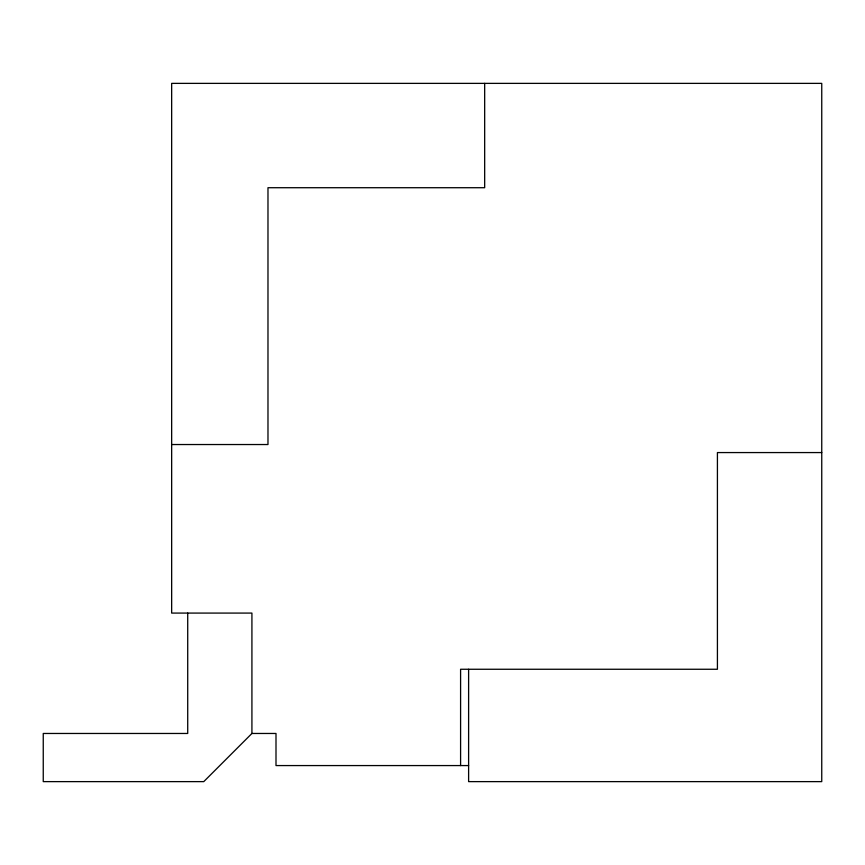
<?xml version="1.0" encoding="UTF-8"?>
<svg xmlns="http://www.w3.org/2000/svg" width="865" height="865" viewBox="0 0 865 865"><rect width="100%" height="100%" fill="white"/><g stroke="black" fill="none" stroke-linecap="round" stroke-linejoin="round"><path stroke-width="1.3" d="M468.614 669.261L468.614 781.625L821.75 781.625L821.75 83.375L171.659 83.375L171.659 613.08L251.92 613.08L251.92 733.466L203.762 781.625L43.25 781.625L43.25 733.466L187.716 733.466L187.716 613.08M171.659 444.534L267.977 444.534L267.977 187.716L484.67 187.716L484.67 83.375M821.75 452.568L717.42 452.568L717.42 669.261L460.591 669.261L460.591 765.568M251.92 733.466L276 733.466L276 765.568L468.614 765.568"/></g></svg>
